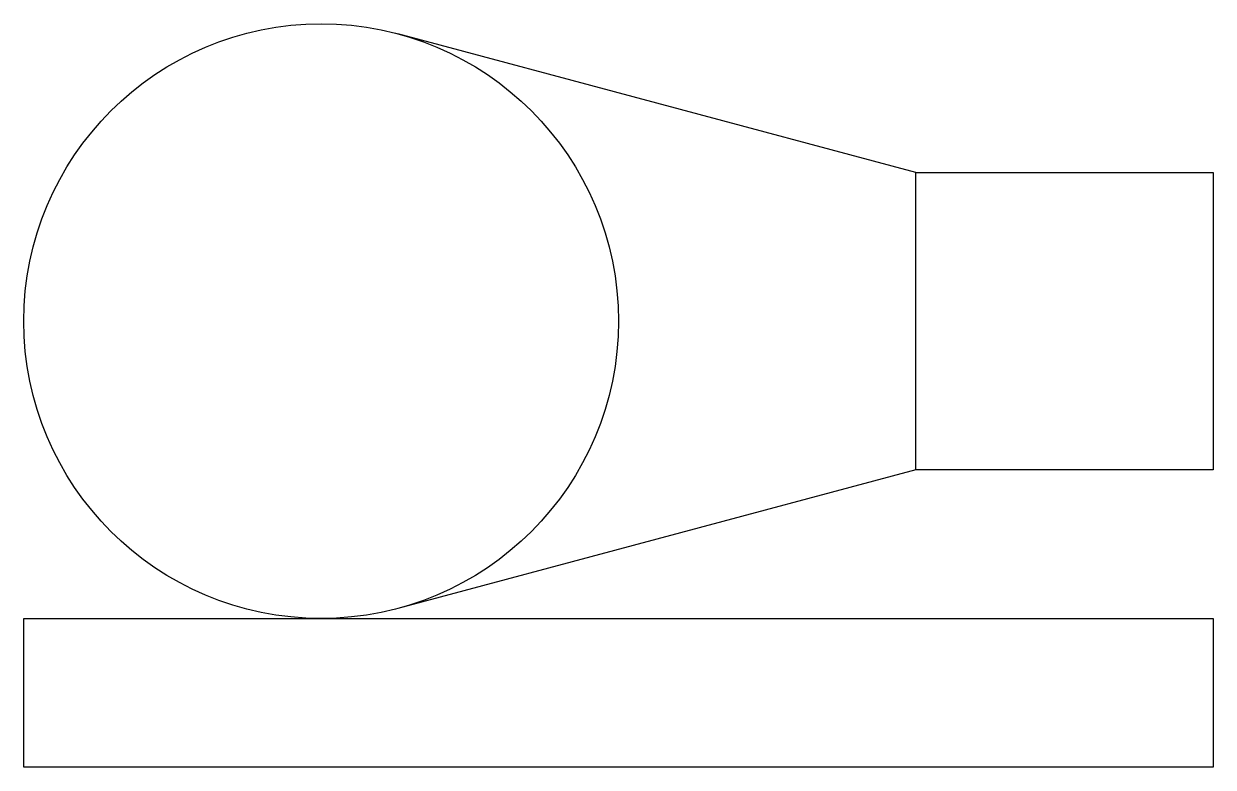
# Model space of a CAD drawing. Extents: x -0.5 to 0.5, y 0 to 0.62.
import ezdxf

# ---------------------------------------------------------------- set-up
doc = ezdxf.new("R2010")
doc.units = 0
doc.layers.add('6', color=6, linetype='CONTINUOUS')

msp = doc.modelspace()

# ---------------------------------------------------------------- linework, layer by layer
at = {"layer": '6', "color": 0}
for points in [[(0.25, 0.5), (-0.1854, 0.6165)], [(0.25, 0.25), (-0.1854, 0.1335)]]:
    msp.add_lwpolyline(points, dxfattribs=at)
for points in [[(0.25, 0.25), (0.25, 0.5), (0.5, 0.5), (0.5, 0.25)], [(-0.5, 0), (-0.5, 0.125), (0.5, 0.125), (0.5, 0)]]:
    msp.add_lwpolyline(points, close=True, dxfattribs=at)
msp.add_circle((-0.25, 0.375), 0.25, dxfattribs=at)

doc.saveas('drawing.dxf')
